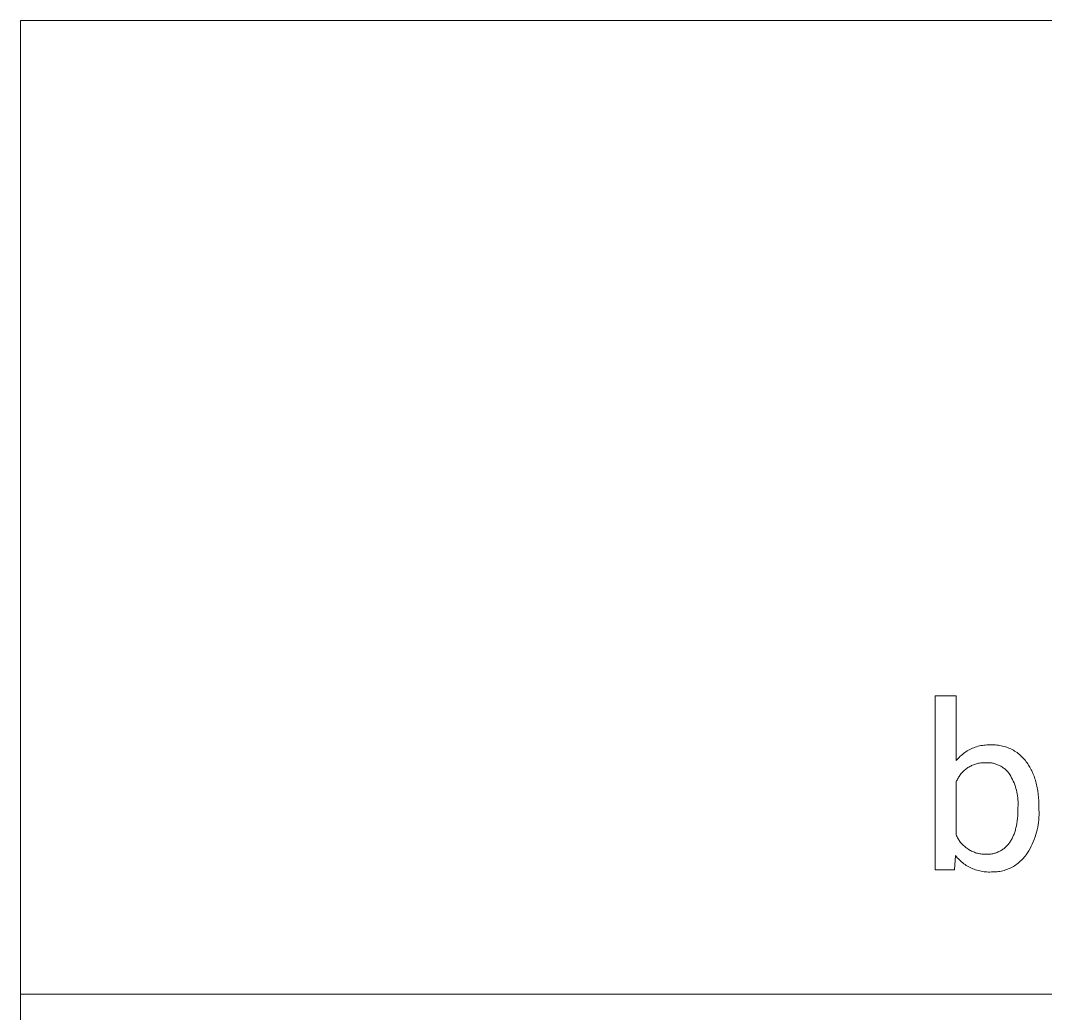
# Model space of a CAD drawing. Header units: millimetres. Extents: x -987 to 2591, y -102 to 2398.
# Drawn here: x 1238.6 to 1449.2, y 94.2 to 298.1 of the extents above; entities that cross this region are included whole.
import ezdxf

# ---------------------------------------------------------------- set-up
doc = ezdxf.new("R2010")
doc.units = ezdxf.units.MM
doc.header["$MEASUREMENT"] = 0
doc.layers.add('Domyślny', color=7, linetype='Continuous', true_color=0x000000)

msp = doc.modelspace()

# ---------------------------------------------------------------- linework, layer by layer
at = {"layer": 'Domyślny', "color": 18, "lineweight": 15, "true_color": 0x000000}
for p, q in [((1238.64, -101.8), (1238.64, 298.14)), ((2587.3, 298.15), (1238.65, 298.15)), ((1426.54, 123.73), (1426.54, 159.47)), ((1426.54, 159.47), (1430.85, 159.47)), ((1430.85, 159.47), (1430.85, 146.14)), ((1431.9, 147.22), (1432.13, 147.42)), ((1432.13, 147.42), (1432.37, 147.61)), ((1432.37, 147.61), (1432.61, 147.78)), ((1432.61, 147.78), (1432.87, 147.95)), ((1432.87, 147.95), (1433.12, 148.12)), ((1433.12, 148.12), (1433.38, 148.27)), ((1433.38, 148.27), (1433.65, 148.41)), ((1433.65, 148.41), (1433.92, 148.54)), ((1433.92, 148.54), (1434.2, 148.67)), ((1434.2, 148.67), (1434.48, 148.78)), ((1434.48, 148.78), (1434.76, 148.89)), ((1434.76, 148.89), (1435.05, 148.98)), ((1435.05, 148.98), (1435.34, 149.07)), ((1435.34, 149.07), (1435.63, 149.14)), ((1435.63, 149.14), (1435.93, 149.21)), ((1435.93, 149.21), (1436.23, 149.26)), ((1436.23, 149.26), (1436.53, 149.3)), ((1436.53, 149.3), (1436.83, 149.34)), ((1436.83, 149.34), (1437.13, 149.36)), ((1437.13, 149.36), (1437.43, 149.37)), ((1437.43, 149.37), (1437.73, 149.37)), ((1437.73, 149.37), (1438.04, 149.36)), ((1438.04, 149.36), (1438.33, 149.37)), ((1438.33, 149.37), (1438.63, 149.37)), ((1438.63, 149.37), (1438.93, 149.35)), ((1438.93, 149.35), (1439.23, 149.33)), ((1439.23, 149.33), (1439.52, 149.29)), ((1439.52, 149.29), (1439.81, 149.25)), ((1439.81, 149.25), (1440.11, 149.19)), ((1440.11, 149.19), (1440.4, 149.13)), ((1440.4, 149.13), (1440.69, 149.05)), ((1440.69, 149.05), (1440.97, 148.97)), ((1440.97, 148.97), (1441.25, 148.87)), ((1441.25, 148.87), (1441.53, 148.77)), ((1441.53, 148.77), (1441.81, 148.65)), ((1441.81, 148.65), (1442.08, 148.53)), ((1442.08, 148.53), (1442.34, 148.39)), ((1442.34, 148.39), (1442.6, 148.25)), ((1442.6, 148.25), (1442.86, 148.1)), ((1442.86, 148.1), (1443.11, 147.94)), ((1443.11, 147.94), (1443.36, 147.77)), ((1443.36, 147.77), (1443.59, 147.59)), ((1443.59, 147.59), (1443.83, 147.41)), ((1443.83, 147.41), (1444.05, 147.21)), ((1430.85, 146.14), (1431.05, 146.37)), ((1431.05, 146.37), (1431.25, 146.59)), ((1431.25, 146.59), (1431.46, 146.81)), ((1431.46, 146.81), (1431.68, 147.02)), ((1431.68, 147.02), (1431.9, 147.22)), ((1434.43, 145.29), (1434.23, 145.21)), ((1434.63, 145.36), (1434.43, 145.29)), ((1434.84, 145.43), (1434.63, 145.36)), ((1435.04, 145.49), (1434.84, 145.43)), ((1435.25, 145.54), (1435.04, 145.49)), ((1435.46, 145.59), (1435.25, 145.54)), ((1435.67, 145.63), (1435.46, 145.59)), ((1435.89, 145.66), (1435.67, 145.63)), ((1436.1, 145.68), (1435.89, 145.66)), ((1436.32, 145.7), (1436.1, 145.68)), ((1436.53, 145.71), (1436.32, 145.7)), ((1436.75, 145.71), (1436.53, 145.71)), ((1436.96, 145.71), (1436.75, 145.71)), ((1437.15, 145.71), (1436.96, 145.71)), ((1437.34, 145.71), (1437.15, 145.71)), ((1437.53, 145.71), (1437.34, 145.71)), ((1437.72, 145.7), (1437.53, 145.71)), ((1437.91, 145.68), (1437.72, 145.7)), ((1438.1, 145.65), (1437.91, 145.68)), ((1438.28, 145.62), (1438.1, 145.65)), ((1438.47, 145.58), (1438.28, 145.62)), ((1438.65, 145.54), (1438.47, 145.58)), ((1438.84, 145.49), (1438.65, 145.54)), ((1439.02, 145.43), (1438.84, 145.49)), ((1439.2, 145.37), (1439.02, 145.43)), ((1439.37, 145.3), (1439.2, 145.37)), ((1439.55, 145.23), (1439.37, 145.3)), ((1444.05, 147.21), (1444.27, 147.01)), ((1444.27, 147.01), (1444.48, 146.8)), ((1444.48, 146.8), (1444.69, 146.59)), ((1444.69, 146.59), (1444.89, 146.36)), ((1444.89, 146.36), (1445.07, 146.13)), ((1445.07, 146.13), (1445.26, 145.9)), ((1445.26, 145.9), (1445.42, 145.68)), ((1445.42, 145.68), (1445.57, 145.46)), ((1445.57, 145.46), (1445.72, 145.23)), ((1431.7, 143.25), (1431.57, 143.07)), ((1431.84, 143.41), (1431.7, 143.25)), ((1431.98, 143.58), (1431.84, 143.41)), ((1432.12, 143.74), (1431.98, 143.58)), ((1432.27, 143.89), (1432.12, 143.74)), ((1432.43, 144.04), (1432.27, 143.89)), ((1432.59, 144.18), (1432.43, 144.04)), ((1432.75, 144.32), (1432.59, 144.18)), ((1432.93, 144.45), (1432.75, 144.32)), ((1433.1, 144.58), (1432.93, 144.45)), ((1433.28, 144.7), (1433.1, 144.58)), ((1433.46, 144.82), (1433.28, 144.7)), ((1433.65, 144.92), (1433.46, 144.82)), ((1433.84, 145.02), (1433.65, 144.92)), ((1434.03, 145.12), (1433.84, 145.02)), ((1434.23, 145.21), (1434.03, 145.12)), ((1439.72, 145.15), (1439.55, 145.23)), ((1439.89, 145.06), (1439.72, 145.15)), ((1440.05, 144.97), (1439.89, 145.06)), ((1440.21, 144.87), (1440.05, 144.97)), ((1440.37, 144.77), (1440.21, 144.87)), ((1440.53, 144.66), (1440.37, 144.77)), ((1440.68, 144.55), (1440.53, 144.66)), ((1440.83, 144.43), (1440.68, 144.55)), ((1440.97, 144.3), (1440.83, 144.43)), ((1441.11, 144.17), (1440.97, 144.3)), ((1441.25, 144.04), (1441.11, 144.17)), ((1441.38, 143.9), (1441.25, 144.04)), ((1441.5, 143.76), (1441.38, 143.9)), ((1441.62, 143.62), (1441.5, 143.76)), ((1441.74, 143.47), (1441.62, 143.62)), ((1441.85, 143.31), (1441.74, 143.47)), ((1442.05, 142.97), (1441.85, 143.31)), ((1445.72, 145.23), (1445.87, 144.99)), ((1445.87, 144.99), (1446.01, 144.76)), ((1446.01, 144.76), (1446.14, 144.51)), ((1446.14, 144.51), (1446.27, 144.26)), ((1446.27, 144.26), (1446.4, 144.01)), ((1446.4, 144.01), (1446.51, 143.75)), ((1446.51, 143.75), (1446.63, 143.49)), ((1446.63, 143.49), (1446.74, 143.22)), ((1446.74, 143.22), (1446.84, 142.94)), ((1430.94, 141.95), (1430.85, 141.75)), ((1430.85, 141.75), (1430.85, 130.86)), ((1431.03, 142.15), (1430.94, 141.95)), ((1431.12, 142.34), (1431.03, 142.15)), ((1431.23, 142.53), (1431.12, 142.34)), ((1431.34, 142.71), (1431.23, 142.53)), ((1431.45, 142.89), (1431.34, 142.71)), ((1431.57, 143.07), (1431.45, 142.89)), ((1442.24, 142.63), (1442.05, 142.97)), ((1442.42, 142.27), (1442.24, 142.63)), ((1442.59, 141.92), (1442.42, 142.27)), ((1442.74, 141.55), (1442.59, 141.92)), ((1442.88, 141.18), (1442.74, 141.55)), ((1443.01, 140.81), (1442.88, 141.18)), ((1446.84, 142.94), (1446.94, 142.67)), ((1446.94, 142.67), (1447.03, 142.38)), ((1447.03, 142.38), (1447.12, 142.09)), ((1447.12, 142.09), (1447.21, 141.8)), ((1447.21, 141.8), (1447.29, 141.5)), ((1447.29, 141.5), (1447.36, 141.19)), ((1447.36, 141.19), (1447.43, 140.88)), ((1443.13, 140.43), (1443.01, 140.81)), ((1443.23, 140.05), (1443.13, 140.43)), ((1443.32, 139.66), (1443.23, 140.05)), ((1443.4, 139.28), (1443.32, 139.66)), ((1443.46, 138.89), (1443.4, 139.28)), ((1447.43, 140.88), (1447.49, 140.57)), ((1447.49, 140.57), (1447.55, 140.25)), ((1447.55, 140.25), (1447.6, 139.93)), ((1447.6, 139.93), (1447.69, 139.26)), ((1447.69, 139.26), (1447.76, 138.58)), ((1443.51, 138.49), (1443.46, 138.89)), ((1443.54, 138.1), (1443.51, 138.49)), ((1443.57, 137.71), (1443.54, 138.1)), ((1443.55, 136.52), (1443.57, 136.92)), ((1443.57, 137.31), (1443.57, 137.71)), ((1443.57, 136.92), (1443.57, 137.31)), ((1447.76, 138.58), (1447.81, 137.87)), ((1447.81, 137.87), (1447.84, 137.15)), ((1447.84, 137.15), (1447.85, 136.4)), ((1443.44, 134.26), (1443.49, 134.8)), ((1443.49, 134.8), (1443.53, 135.35)), ((1443.53, 135.35), (1443.55, 135.93)), ((1443.55, 135.93), (1443.55, 136.52)), ((1447.85, 136.4), (1447.85, 136.03)), ((1447.85, 136.03), (1447.87, 135.52)), ((1447.87, 135), (1447.85, 134.49)), ((1447.87, 135.52), (1447.87, 135)), ((1443.17, 132.54), (1443.22, 132.77)), ((1443.22, 132.77), (1443.31, 133.25)), ((1443.31, 133.25), (1443.38, 133.75)), ((1443.38, 133.75), (1443.44, 134.26)), ((1447.69, 132.95), (1447.6, 132.44)), ((1447.76, 133.46), (1447.69, 132.95)), ((1447.81, 133.97), (1447.76, 133.46)), ((1447.85, 134.49), (1447.81, 133.97)), ((1430.85, 130.86), (1430.94, 130.66)), ((1430.94, 130.66), (1431.04, 130.46)), ((1442.5, 130.48), (1442.58, 130.66)), ((1442.58, 130.66), (1442.66, 130.85)), ((1442.66, 130.85), (1442.74, 131.04)), ((1442.74, 131.04), (1442.81, 131.24)), ((1442.81, 131.24), (1442.88, 131.45)), ((1442.88, 131.45), (1442.94, 131.66)), ((1442.94, 131.66), (1443.01, 131.87)), ((1443.01, 131.87), (1443.07, 132.09)), ((1443.07, 132.09), (1443.12, 132.31)), ((1443.12, 132.31), (1443.17, 132.54)), ((1447.22, 130.94), (1447.06, 130.45)), ((1447.36, 131.43), (1447.22, 130.94)), ((1447.49, 131.93), (1447.36, 131.43)), ((1447.6, 132.44), (1447.49, 131.93)), ((1431.04, 130.46), (1431.14, 130.26)), ((1431.14, 130.26), (1431.26, 130.07)), ((1431.26, 130.07), (1431.37, 129.88)), ((1431.37, 129.88), (1431.5, 129.7)), ((1431.5, 129.7), (1431.63, 129.52)), ((1431.63, 129.52), (1431.76, 129.34)), ((1431.76, 129.34), (1431.9, 129.17)), ((1431.9, 129.17), (1432.05, 129.01)), ((1432.05, 129.01), (1432.21, 128.85)), ((1432.21, 128.85), (1432.36, 128.69)), ((1432.36, 128.69), (1432.53, 128.54)), ((1432.53, 128.54), (1432.7, 128.4)), ((1441.07, 128.43), (1441.21, 128.57)), ((1441.21, 128.57), (1441.34, 128.71)), ((1441.34, 128.71), (1441.47, 128.85)), ((1441.47, 128.85), (1441.59, 129)), ((1441.59, 129), (1441.71, 129.16)), ((1441.71, 129.16), (1441.82, 129.31)), ((1441.82, 129.31), (1441.93, 129.47)), ((1441.93, 129.47), (1442.03, 129.62)), ((1442.03, 129.62), (1442.13, 129.78)), ((1442.13, 129.78), (1442.23, 129.95)), ((1442.23, 129.95), (1442.32, 130.12)), ((1442.32, 130.12), (1442.41, 130.3)), ((1442.41, 130.3), (1442.5, 130.48)), ((1446.26, 128.55), (1446.02, 128.09)), ((1446.49, 129.01), (1446.26, 128.55)), ((1446.7, 129.48), (1446.49, 129.01)), ((1446.89, 129.96), (1446.7, 129.48)), ((1447.06, 130.45), (1446.89, 129.96)), ((1430.71, 126.63), (1430.49, 123.73)), ((1430.9, 126.4), (1430.71, 126.63)), ((1431.09, 126.17), (1430.9, 126.4)), ((1432.7, 128.4), (1432.87, 128.26)), ((1432.87, 128.26), (1433.05, 128.13)), ((1433.05, 128.13), (1433.23, 128)), ((1433.23, 128), (1433.42, 127.88)), ((1433.42, 127.88), (1433.61, 127.77)), ((1433.61, 127.77), (1433.8, 127.66)), ((1433.8, 127.66), (1434, 127.56)), ((1434, 127.56), (1434.2, 127.46)), ((1434.2, 127.46), (1434.41, 127.38)), ((1434.41, 127.38), (1434.61, 127.3)), ((1434.61, 127.3), (1434.82, 127.23)), ((1434.82, 127.23), (1435.04, 127.16)), ((1435.04, 127.16), (1435.25, 127.1)), ((1435.25, 127.1), (1435.47, 127.05)), ((1435.47, 127.05), (1435.69, 127.01)), ((1435.69, 127.01), (1435.9, 126.97)), ((1435.9, 126.97), (1436.12, 126.94)), ((1436.12, 126.94), (1436.35, 126.92)), ((1436.35, 126.92), (1436.57, 126.91)), ((1436.57, 126.91), (1436.79, 126.9)), ((1436.79, 126.9), (1437.01, 126.91)), ((1437.01, 126.91), (1437.21, 126.9)), ((1437.21, 126.9), (1437.4, 126.9)), ((1437.4, 126.9), (1437.59, 126.91)), ((1437.59, 126.91), (1437.79, 126.93)), ((1437.79, 126.93), (1437.98, 126.95)), ((1437.98, 126.95), (1438.17, 126.98)), ((1438.17, 126.98), (1438.36, 127.02)), ((1438.36, 127.02), (1438.55, 127.06)), ((1438.55, 127.06), (1438.74, 127.11)), ((1438.74, 127.11), (1438.92, 127.16)), ((1438.92, 127.16), (1439.1, 127.22)), ((1439.1, 127.22), (1439.29, 127.29)), ((1439.29, 127.29), (1439.47, 127.37)), ((1439.47, 127.37), (1439.64, 127.45)), ((1439.64, 127.45), (1439.81, 127.53)), ((1439.81, 127.53), (1439.98, 127.63)), ((1439.98, 127.63), (1440.15, 127.72)), ((1440.15, 127.72), (1440.31, 127.83)), ((1440.31, 127.83), (1440.47, 127.94)), ((1440.47, 127.94), (1440.63, 128.05)), ((1440.63, 128.05), (1440.78, 128.17)), ((1440.78, 128.17), (1440.93, 128.3)), ((1440.93, 128.3), (1441.07, 128.43)), ((1445.03, 126.54), (1444.85, 126.31)), ((1445.21, 126.78), (1445.03, 126.54)), ((1445.49, 127.2), (1445.21, 126.78)), ((1445.77, 127.64), (1445.49, 127.2)), ((1446.02, 128.09), (1445.77, 127.64)), ((1431.3, 125.95), (1431.09, 126.17)), ((1431.51, 125.74), (1431.3, 125.95)), ((1431.73, 125.53), (1431.51, 125.74)), ((1431.96, 125.33), (1431.73, 125.53)), ((1432.19, 125.14), (1431.96, 125.33)), ((1432.43, 124.96), (1432.19, 125.14)), ((1432.67, 124.78), (1432.43, 124.96)), ((1432.93, 124.62), (1432.67, 124.78)), ((1433.18, 124.46), (1432.93, 124.62)), ((1433.44, 124.31), (1433.18, 124.46)), ((1433.71, 124.17), (1433.44, 124.31)), ((1442.35, 124.27), (1442.08, 124.13)), ((1442.6, 124.41), (1442.35, 124.27)), ((1442.86, 124.56), (1442.6, 124.41)), ((1443.1, 124.73), (1442.86, 124.56)), ((1443.34, 124.9), (1443.1, 124.73)), ((1443.58, 125.08), (1443.34, 124.9)), ((1443.81, 125.26), (1443.58, 125.08)), ((1444.03, 125.46), (1443.81, 125.26)), ((1444.25, 125.66), (1444.03, 125.46)), ((1444.45, 125.87), (1444.25, 125.66)), ((1444.65, 126.09), (1444.45, 125.87)), ((1444.85, 126.31), (1444.65, 126.09)), ((1430.49, 123.73), (1426.54, 123.73)), ((1433.98, 124.04), (1433.71, 124.17)), ((1434.26, 123.92), (1433.98, 124.04)), ((1434.54, 123.81), (1434.26, 123.92)), ((1434.82, 123.71), (1434.54, 123.81)), ((1435.11, 123.62), (1434.82, 123.71)), ((1435.4, 123.54), (1435.11, 123.62)), ((1435.69, 123.47), (1435.4, 123.54)), ((1435.99, 123.4), (1435.69, 123.47)), ((1436.28, 123.35), (1435.99, 123.4)), ((1436.58, 123.31), (1436.28, 123.35)), ((1436.88, 123.28), (1436.58, 123.31)), ((1437.18, 123.26), (1436.88, 123.28)), ((1437.48, 123.25), (1437.18, 123.26)), ((1437.78, 123.25), (1437.48, 123.25)), ((1438.08, 123.26), (1437.78, 123.25)), ((1438.38, 123.26), (1438.08, 123.26)), ((1438.67, 123.26), (1438.38, 123.26)), ((1438.97, 123.28), (1438.67, 123.26)), ((1439.26, 123.31), (1438.97, 123.28)), ((1439.56, 123.35), (1439.26, 123.31)), ((1439.85, 123.39), (1439.56, 123.35)), ((1440.14, 123.45), (1439.85, 123.39)), ((1440.42, 123.52), (1440.14, 123.45)), ((1440.71, 123.6), (1440.42, 123.52)), ((1440.99, 123.68), (1440.71, 123.6)), ((1441.27, 123.78), (1440.99, 123.68)), ((1441.55, 123.89), (1441.27, 123.78)), ((1441.82, 124.01), (1441.55, 123.89)), ((1442.08, 124.13), (1441.82, 124.01)), ((1238.64, 98.2), (2590.68, 98.2))]:
    msp.add_line(p, q, dxfattribs=at)

doc.saveas('drawing.dxf')
